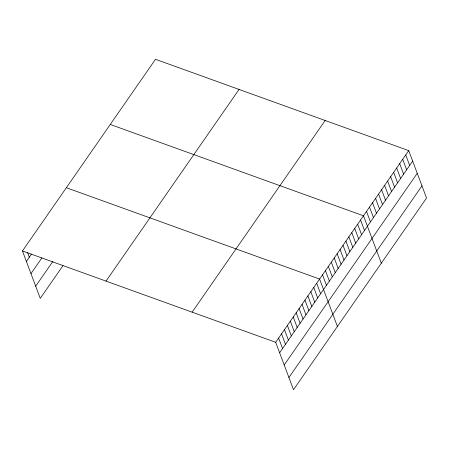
<?xml version="1.0" encoding="UTF-8"?>
<svg xmlns="http://www.w3.org/2000/svg" width="449" height="449" viewBox="0 0 449 449"><rect width="100%" height="100%" fill="white"/><g stroke="black" fill="none" stroke-linecap="round" stroke-linejoin="round"><path stroke-width="0.67" d="M22.45 250.969L155.494 59.296L408.73 150.628L426.55 198.031L293.506 389.704L275.692 342.301L22.45 250.969L40.27 298.372L62.95 265.69M26.384 261.441L31.509 254.067M30.97 273.632L41.942 257.816M35.684 286.187L52.881 261.413M106.02 281.108L239.059 89.435M192.121 312.162L325.166 120.489M275.692 342.301L408.73 150.628M279.626 352.774L412.67 161.101M284.211 364.964L417.25 173.292M288.926 377.519L421.97 185.847M110.258 124.468L363.499 215.795L381.313 263.198M66.351 187.716L319.593 279.048L337.412 326.451M405.716 154.972L409.656 165.445M402.702 159.316L406.637 169.789M399.689 163.661L403.623 174.139M396.669 168.005L400.609 178.483M393.655 172.349L397.589 182.827M390.641 176.698L394.576 187.171M387.622 181.042L391.562 191.515M384.608 185.386L388.548 195.859M381.594 189.731L385.528 200.203M378.574 194.075L382.514 204.548M375.56 198.419L379.5 208.892M372.547 202.763L376.481 213.236M369.533 207.107L373.467 217.58M366.513 211.451L370.453 221.929M360.569 220.016L364.509 230.489M357.645 224.231L361.58 234.704M354.716 228.446L358.656 238.924M351.791 232.666L355.726 243.139M348.862 236.881L352.802 247.354M345.938 241.096L349.872 251.575M343.008 245.317L346.948 255.79M340.084 249.532L344.018 260.005M337.154 253.747L341.094 264.225M334.23 257.967L338.164 268.44M331.3 262.182L335.24 272.655M328.376 266.397L332.311 276.876M325.446 270.618L329.386 281.091M322.522 274.833L326.457 285.306M316.668 283.268L320.603 293.741M313.739 287.483L317.679 297.956M310.815 291.698L314.749 302.171M307.885 295.913L311.825 306.392M304.961 300.134L308.895 310.607M302.031 304.349L305.971 314.822M299.107 308.564L303.041 319.043M296.177 312.785L300.117 323.258M293.253 317L297.187 327.473M290.323 321.215L294.263 331.693M287.399 325.435L291.334 335.908M284.47 329.65L288.41 340.123M281.545 333.865L285.48 344.344M278.616 338.086L282.556 348.559M27.591 252.647L29.314 257.226"/></g></svg>
